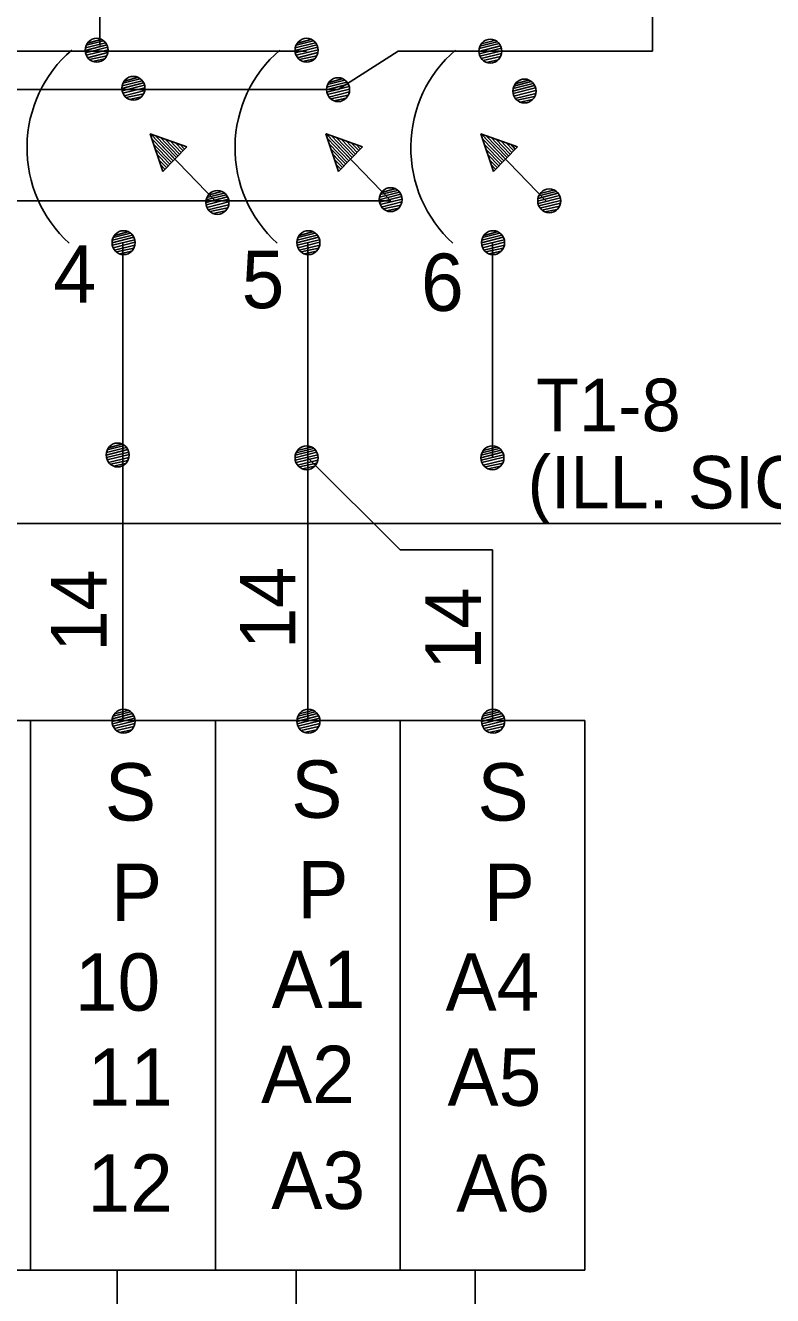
# Model space of a CAD drawing. Extents: x -9045 to 5486, y -3182 to 3962.
# Drawn here: x -5368.5 to -5275.9, y 1042.3 to 1199.7 of the extents above; entities that cross this region are included whole.
import ezdxf

# ---------------------------------------------------------------- set-up
doc = ezdxf.new("R2010")
doc.units = 0
doc.layers.add('Level 1', color=7, linetype='Continuous')

msp = doc.modelspace()

# ---------------------------------------------------------------- linework, layer by layer
at = {"layer": 'Level 1'}
for p, q in [((-5290.78, 1196.52), (-5290.78, 1243.5)), ((-5359.25, 1215.69), (-5359.25, 1197.23)), ((-5360.96, 1197.24), (-5358.8, 1197.78)), ((-5360.79, 1197.52), (-5359.14, 1197.95)), ((-5334.95, 1197.24), (-5332.79, 1197.78)), ((-5334.78, 1197.52), (-5333.13, 1197.95)), ((-5312.02, 1197.41), (-5310.37, 1197.84)), ((-5333.64, 1196.52), (-5425.4, 1196.52)), ((-5361.09, 1196.59), (-5358.4, 1197.29)), ((-5361.05, 1196.93), (-5358.57, 1197.56)), ((-5361.05, 1196.3), (-5358.26, 1197)), ((-5360.96, 1196), (-5358.23, 1196.68)), ((-5360.8, 1195.7), (-5358.25, 1196.33)), ((-5335.08, 1196.59), (-5332.39, 1197.29)), ((-5335.04, 1196.93), (-5332.56, 1197.56)), ((-5335.04, 1196.3), (-5332.25, 1197)), ((-5334.95, 1196), (-5332.22, 1196.68)), ((-5334.79, 1195.7), (-5332.24, 1196.33)), ((-5322.3, 1196.52), (-5329.74, 1191.74)), ((-5290.78, 1196.52), (-5322.3, 1196.52)), ((-5312.32, 1196.48), (-5309.63, 1197.18)), ((-5312.28, 1196.82), (-5309.8, 1197.45)), ((-5312.28, 1196.19), (-5309.49, 1196.89)), ((-5312.19, 1197.13), (-5310.04, 1197.67)), ((-5312.19, 1195.89), (-5309.46, 1196.57)), ((-5312.03, 1195.59), (-5309.48, 1196.22)), ((-5360.55, 1195.48), (-5358.39, 1195.95)), ((-5360.18, 1195.23), (-5358.66, 1195.56)), ((-5334.54, 1195.48), (-5332.38, 1195.95)), ((-5334.17, 1195.23), (-5332.65, 1195.56)), ((-5311.78, 1195.37), (-5309.62, 1195.83)), ((-5311.41, 1195.12), (-5309.89, 1195.45)), ((-5356.4, 1192.53), (-5354.25, 1193.07)), ((-5356.23, 1192.81), (-5354.59, 1193.24)), ((-5330.88, 1192.64), (-5329.23, 1193.07)), ((-5329.74, 1191.74), (-5420.2, 1191.74)), ((-5356.54, 1191.87), (-5353.85, 1192.58)), ((-5356.49, 1192.21), (-5354.01, 1192.84)), ((-5356.49, 1191.58), (-5353.71, 1192.28)), ((-5356.4, 1191.29), (-5353.68, 1191.97)), ((-5356.25, 1190.99), (-5353.7, 1191.62)), ((-5331.18, 1191.71), (-5328.49, 1192.41)), ((-5331.14, 1192.05), (-5328.66, 1192.68)), ((-5331.14, 1191.42), (-5328.35, 1192.12)), ((-5331.05, 1192.36), (-5328.89, 1192.9)), ((-5331.05, 1191.13), (-5328.32, 1191.8)), ((-5308.1, 1191.54), (-5305.4, 1192.24)), ((-5308.05, 1191.88), (-5305.57, 1192.51)), ((-5308.05, 1191.25), (-5305.27, 1191.95)), ((-5307.96, 1192.19), (-5305.81, 1192.73)), ((-5307.96, 1190.95), (-5305.23, 1191.63)), ((-5307.79, 1192.47), (-5306.15, 1192.9)), ((-5356, 1190.77), (-5353.83, 1191.23)), ((-5355.63, 1190.52), (-5354.1, 1190.85)), ((-5330.89, 1190.82), (-5328.34, 1191.45)), ((-5330.64, 1190.6), (-5328.48, 1191.07)), ((-5330.27, 1190.36), (-5328.75, 1190.68)), ((-5307.8, 1190.65), (-5305.26, 1191.28)), ((-5307.56, 1190.43), (-5305.39, 1190.9)), ((-5307.18, 1190.18), (-5305.66, 1190.51)), ((-5353.03, 1186.29), (-5349.98, 1183.13)), ((-5344.93, 1177.91), (-5353.03, 1186.29)), ((-5351.47, 1181.59), (-5353.02, 1186.28)), ((-5348.49, 1184.67), (-5353.01, 1186.27)), ((-5350.18, 1182.92), (-5352.8, 1185.63)), ((-5349.78, 1183.34), (-5352.4, 1186.05)), ((-5349.58, 1183.55), (-5351.79, 1185.84)), ((-5349.37, 1183.76), (-5351.16, 1185.61)), ((-5349.17, 1183.97), (-5350.55, 1185.39)), ((-5349.94, 1185.19), (-5348.97, 1184.18)), ((-5331.24, 1186.29), (-5328.2, 1183.13)), ((-5323.21, 1177.98), (-5331.24, 1186.29)), ((-5329.69, 1181.59), (-5331.24, 1186.28)), ((-5326.71, 1184.67), (-5331.23, 1186.27)), ((-5328.4, 1182.92), (-5331.02, 1185.63)), ((-5327.99, 1183.34), (-5330.61, 1186.05)), ((-5327.79, 1183.55), (-5330, 1185.84)), ((-5327.59, 1183.76), (-5329.38, 1185.61)), ((-5327.39, 1183.97), (-5328.76, 1185.39)), ((-5328.16, 1185.19), (-5327.18, 1184.18)), ((-5312.06, 1186.29), (-5309.02, 1183.13)), ((-5303.97, 1177.91), (-5312.06, 1186.29)), ((-5310.5, 1181.59), (-5312.06, 1186.28)), ((-5307.52, 1184.67), (-5312.05, 1186.27)), ((-5309.22, 1182.92), (-5311.84, 1185.63)), ((-5308.81, 1183.34), (-5311.43, 1186.05)), ((-5308.61, 1183.55), (-5310.82, 1185.84)), ((-5308.41, 1183.76), (-5310.2, 1185.61)), ((-5308.21, 1183.97), (-5309.58, 1185.39)), ((-5308.98, 1185.19), (-5308, 1184.18)), ((-5350.38, 1182.71), (-5352.6, 1185)), ((-5350.59, 1182.5), (-5352.38, 1184.36)), ((-5350.79, 1182.29), (-5352.18, 1183.73)), ((-5348.49, 1184.67), (-5351.47, 1181.59)), ((-5348.76, 1184.38), (-5349.33, 1184.97)), ((-5328.6, 1182.71), (-5330.82, 1185)), ((-5328.8, 1182.5), (-5330.6, 1184.36)), ((-5329.01, 1182.29), (-5330.4, 1183.73)), ((-5326.71, 1184.67), (-5329.69, 1181.59)), ((-5326.98, 1184.38), (-5327.54, 1184.97)), ((-5309.42, 1182.71), (-5311.63, 1185)), ((-5309.62, 1182.5), (-5311.42, 1184.36)), ((-5309.82, 1182.29), (-5311.22, 1183.73)), ((-5307.52, 1184.67), (-5310.5, 1181.59)), ((-5307.8, 1184.38), (-5308.36, 1184.97)), ((-5350.99, 1182.08), (-5351.97, 1183.1)), ((-5351.19, 1181.87), (-5351.75, 1182.46)), ((-5329.21, 1182.08), (-5330.19, 1183.1)), ((-5329.41, 1181.87), (-5329.97, 1182.46)), ((-5310.03, 1182.08), (-5311.01, 1183.1)), ((-5310.23, 1181.87), (-5310.79, 1182.46)), ((-5346, 1178.39), (-5343.85, 1178.93)), ((-5345.83, 1178.67), (-5344.19, 1179.1)), ((-5324.63, 1178.41), (-5322.15, 1179.04)), ((-5324.54, 1178.73), (-5322.39, 1179.26)), ((-5324.37, 1179.01), (-5322.73, 1179.44)), ((-5304.97, 1178.27), (-5302.5, 1178.9)), ((-5304.88, 1178.58), (-5302.73, 1179.12)), ((-5304.72, 1178.86), (-5303.07, 1179.29)), ((-5323.21, 1177.98), (-5515.21, 1177.98)), ((-5346.14, 1177.74), (-5343.44, 1178.44)), ((-5346.09, 1178.08), (-5343.61, 1178.71)), ((-5346.09, 1177.45), (-5343.31, 1178.15)), ((-5346, 1177.15), (-5343.27, 1177.83)), ((-5345.84, 1176.85), (-5343.3, 1177.48)), ((-5324.68, 1178.07), (-5321.98, 1178.77)), ((-5324.63, 1177.78), (-5321.85, 1178.48)), ((-5324.54, 1177.49), (-5321.81, 1178.17)), ((-5324.39, 1177.19), (-5321.84, 1177.82)), ((-5324.14, 1176.97), (-5321.97, 1177.43)), ((-5305.02, 1177.93), (-5302.33, 1178.63)), ((-5304.97, 1177.64), (-5302.19, 1178.34)), ((-5304.88, 1177.35), (-5302.16, 1178.02)), ((-5304.73, 1177.04), (-5302.18, 1177.67)), ((-5345.59, 1176.63), (-5343.43, 1177.1)), ((-5345.22, 1176.38), (-5343.7, 1176.71)), ((-5323.76, 1176.72), (-5322.24, 1177.05)), ((-5304.48, 1176.82), (-5302.31, 1177.29)), ((-5304.11, 1176.58), (-5302.59, 1176.9)), ((-5357.75, 1172.75), (-5355.05, 1173.45)), ((-5357.7, 1173.08), (-5355.22, 1173.71)), ((-5357.7, 1172.45), (-5354.92, 1173.15)), ((-5357.61, 1173.4), (-5355.46, 1173.94)), ((-5357.61, 1172.16), (-5354.89, 1172.84)), ((-5357.44, 1173.68), (-5355.8, 1174.11)), ((-5356.39, 1113.5), (-5356.39, 1172.79)), ((-5334.86, 1172.75), (-5332.17, 1173.45)), ((-5334.82, 1173.08), (-5332.34, 1173.71)), ((-5334.82, 1172.45), (-5332.04, 1173.15)), ((-5334.73, 1173.4), (-5332.58, 1173.94)), ((-5334.73, 1172.16), (-5332, 1172.84)), ((-5334.56, 1173.68), (-5332.91, 1174.11)), ((-5333.5, 1113.5), (-5333.5, 1172.79)), ((-5311.98, 1172.75), (-5309.29, 1173.45)), ((-5311.93, 1173.08), (-5309.46, 1173.71)), ((-5311.93, 1172.45), (-5309.15, 1173.15)), ((-5311.84, 1173.4), (-5309.69, 1173.94)), ((-5311.84, 1172.16), (-5309.12, 1172.84)), ((-5311.68, 1173.68), (-5310.03, 1174.11)), ((-5310.62, 1146.13), (-5310.62, 1172.79)), ((-5357.46, 1171.86), (-5354.91, 1172.49)), ((-5357.21, 1171.64), (-5355.04, 1172.1)), ((-5356.84, 1171.39), (-5355.31, 1171.72)), ((-5334.57, 1171.86), (-5332.02, 1172.49)), ((-5334.32, 1171.64), (-5332.16, 1172.1)), ((-5333.95, 1171.39), (-5332.43, 1171.72)), ((-5311.69, 1171.86), (-5309.14, 1172.49)), ((-5311.44, 1171.64), (-5309.27, 1172.1)), ((-5311.07, 1171.39), (-5309.55, 1171.72)), ((-5358.44, 1146.77), (-5355.97, 1147.4)), ((-5358.35, 1147.09), (-5356.2, 1147.63)), ((-5358.19, 1147.37), (-5356.54, 1147.8)), ((-5334.78, 1147.03), (-5333.13, 1147.46)), ((-5311.75, 1147.03), (-5310.11, 1147.46)), ((-5358.49, 1146.44), (-5355.8, 1147.14)), ((-5358.44, 1146.14), (-5355.66, 1146.84)), ((-5358.35, 1145.85), (-5355.63, 1146.53)), ((-5358.2, 1145.55), (-5355.65, 1146.18)), ((-5335.08, 1146.1), (-5332.39, 1146.8)), ((-5335.04, 1146.44), (-5332.56, 1147.07)), ((-5335.04, 1145.81), (-5332.25, 1146.51)), ((-5334.95, 1146.75), (-5332.79, 1147.29)), ((-5334.95, 1145.52), (-5332.22, 1146.19)), ((-5334.79, 1145.21), (-5332.24, 1145.84)), ((-5322.06, 1134.72), (-5333.52, 1146.18)), ((-5312.06, 1146.1), (-5309.36, 1146.8)), ((-5312.01, 1146.44), (-5309.53, 1147.07)), ((-5312.01, 1145.81), (-5309.23, 1146.51)), ((-5311.92, 1146.75), (-5309.77, 1147.29)), ((-5311.92, 1145.52), (-5309.2, 1146.19)), ((-5311.77, 1145.21), (-5309.22, 1145.84)), ((-5357.95, 1145.33), (-5355.78, 1145.79)), ((-5357.58, 1145.08), (-5356.06, 1145.41)), ((-5334.54, 1144.99), (-5332.38, 1145.46)), ((-5334.17, 1144.75), (-5332.65, 1145.07)), ((-5311.52, 1144.99), (-5309.35, 1145.46)), ((-5311.15, 1144.75), (-5309.62, 1145.07)), ((-5169.02, 1137.99), (-5620.99, 1137.99)), ((-5310.62, 1134.72), (-5322.06, 1134.72)), ((-5310.62, 1113.5), (-5310.62, 1134.72)), ((-5357.7, 1113.79), (-5355.22, 1114.42)), ((-5357.61, 1114.1), (-5355.46, 1114.64)), ((-5357.44, 1114.38), (-5355.8, 1114.81)), ((-5334.82, 1113.79), (-5332.34, 1114.42)), ((-5334.73, 1114.1), (-5332.58, 1114.64)), ((-5334.56, 1114.38), (-5332.91, 1114.81)), ((-5311.93, 1113.79), (-5309.46, 1114.42)), ((-5311.84, 1114.1), (-5309.69, 1114.64)), ((-5311.68, 1114.38), (-5310.03, 1114.81)), ((-5299.17, 1113.56), (-5436.48, 1113.56)), ((-5367.83, 1045.45), (-5367.83, 1113.56)), ((-5357.75, 1113.45), (-5355.05, 1114.15)), ((-5357.7, 1113.16), (-5354.92, 1113.86)), ((-5357.61, 1112.87), (-5354.89, 1113.54)), ((-5357.46, 1112.56), (-5354.91, 1113.19)), ((-5357.21, 1112.34), (-5355.04, 1112.81)), ((-5344.94, 1045.45), (-5344.94, 1113.56)), ((-5334.86, 1113.45), (-5332.17, 1114.15)), ((-5334.82, 1113.16), (-5332.04, 1113.86)), ((-5334.73, 1112.87), (-5332, 1113.54)), ((-5334.57, 1112.56), (-5332.02, 1113.19)), ((-5334.32, 1112.34), (-5332.16, 1112.81)), ((-5322.06, 1045.45), (-5322.06, 1113.56)), ((-5311.98, 1113.45), (-5309.29, 1114.15)), ((-5311.93, 1113.16), (-5309.15, 1113.86)), ((-5311.84, 1112.87), (-5309.12, 1113.54)), ((-5311.69, 1112.56), (-5309.14, 1113.19)), ((-5311.44, 1112.34), (-5309.27, 1112.81)), ((-5299.17, 1045.45), (-5299.17, 1113.56)), ((-5356.84, 1112.1), (-5355.31, 1112.42)), ((-5333.95, 1112.1), (-5332.43, 1112.42)), ((-5311.07, 1112.1), (-5309.55, 1112.42)), ((-5299.17, 1045.45), (-5436.48, 1045.45)), ((-5357.1, 1021.76), (-5357.1, 1045.55)), ((-5334.93, 1021.76), (-5334.93, 1045.55)), ((-5312.76, 1021.76), (-5312.76, 1045.55))]:
    msp.add_line(p, q, dxfattribs=at)
for centre in [(-5359.65, 1196.62), (-5333.64, 1196.62), (-5310.88, 1196.51), (-5355.1, 1191.91), (-5329.74, 1191.74), (-5306.65, 1191.57), (-5344.69, 1177.77), (-5323.23, 1178.11), (-5303.58, 1177.96), (-5356.31, 1172.78), (-5333.42, 1172.78), (-5310.54, 1172.78), (-5357.05, 1146.47), (-5333.64, 1146.13), (-5310.62, 1146.13), (-5356.31, 1113.48), (-5333.42, 1113.48), (-5310.54, 1113.48)]:
    msp.add_ellipse(centre, major_axis=(0, 1.48), ratio=0.965909, dxfattribs=at)
for centre in [(-5353.2, 1184.54), (-5327.43, 1184.54), (-5305.65, 1184.54)]:
    msp.add_ellipse(centre, major_axis=(0, 15.61), ratio=0.965909, start_param=0.684903, end_param=2.428519, dxfattribs=at)

# ---------------------------------------------------------------- texts
for s, height, p in [('4', 7.11, (-5365.01, 1165.33)), ('5', 7.11, (-5341.69, 1164.66)), ('6', 7.11, (-5319.47, 1164.32)), ('T1-8', 6.515, (-5305.21, 1149.42)), ('(ILL. SIGNS)', 6.5153, (-5306.27, 1139.84)), ('S', 7.11, (-5358.63, 1101.17)), ('S', 7.11, (-5335.55, 1101.51)), ('S', 7.11, (-5312.47, 1101.17)), ('P', 7.11, (-5357.88, 1088.72)), ('P', 7.11, (-5334.8, 1089.05)), ('P', 7.11, (-5311.71, 1088.72)), ('10', 7.108, (-5362.35, 1077.61)), ('A1', 7.108, (-5337.97, 1077.94)), ('A4', 7.108, (-5316.43, 1077.61)), ('11', 7.108, (-5360.78, 1065.83)), ('A2', 7.108, (-5339.29, 1066.16)), ('A5', 7.108, (-5316.19, 1065.83)), ('12', 7.108, (-5360.8, 1052.7)), ('A3', 7.108, (-5338.02, 1053.04)), ('A6', 7.108, (-5315.11, 1052.7))]:
    msp.add_text(s, height=height, dxfattribs=at).set_placement(p)
for p in [(-5358.43, 1122.09), (-5335.02, 1122.42), (-5312.05, 1119.86)]:
    msp.add_text('14', height=6.865, rotation=90, dxfattribs=at).set_placement(p)

doc.saveas('drawing.dxf')
